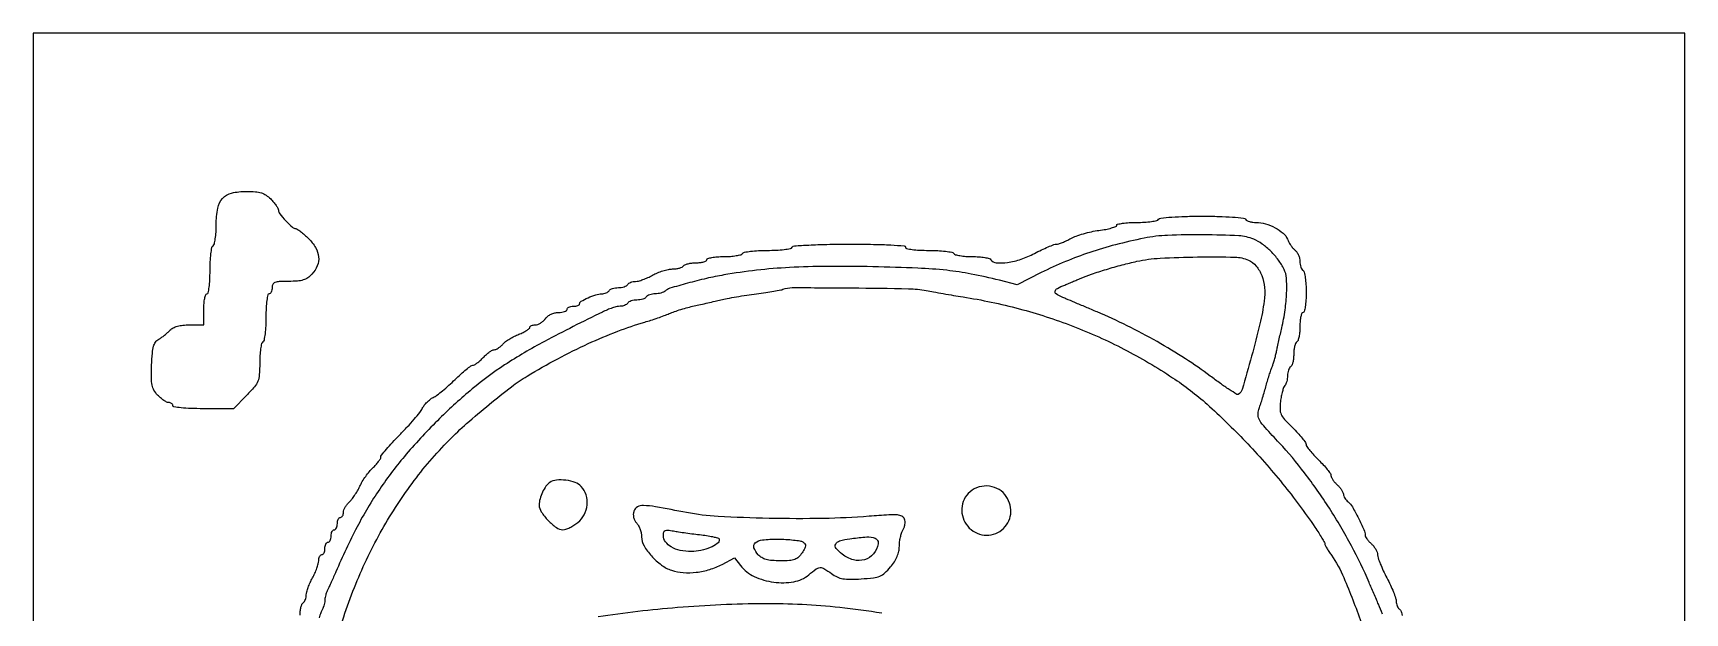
# Model space of a CAD drawing. Extents: x 0 to 532, y 0 to 543.
# Drawn here: x 0 to 532, y 356 to 543 of the extents above; entities that cross this region are included whole.
import ezdxf

# ---------------------------------------------------------------- set-up
doc = ezdxf.new("R2010")
doc.units = 0

msp = doc.modelspace()

# ---------------------------------------------------------------- linework, layer by layer
msp.add_lwpolyline([(0, 271.5), (0, 0), (266, 0), (532, 0), (532, 271.5), (532, 543), (266, 543), (0, 543)], close=True)
for points in [[(76.545455, 489.545455, -0.020418), (77.485144, 488.525716, -0.024553), (78.278977, 487.491477, -0.02436), (78.851518, 486.571805, -0.127719), (79, 486, 0.171785), (79.428117, 484.790688, 0.018872), (81.394948, 482.540188, 0.018275), (83.525185, 480.440091, 0.187587), (84.656938, 480, -0.157435), (85.099265, 479.857184, -0.01101), (86.153777, 479.061126, -0.014749), (87.384731, 478.028196, -0.010533), (88.702393, 476.803833, -0.067333), (90.990259, 473.895512, -0.109088), (91.960326, 470.9162, -0.120191), (91.545849, 468.012371, -0.093566), (89.825686, 465.314451, -0.054835), (88.470528, 464.156592, -0.07468), (87.024062, 463.460713, -0.05629), (85.141577, 463.104799, -0.018602), (82.325686, 463, 0.01035), (79.300957, 462.937381, 0.079629), (77.915711, 462.656115, 0.189981), (77.24653, 462.05153, 0.115656), (77, 461, -0.048028), (76.926307, 460.234582, -0.068025), (76.70625, 459.5875, -0.088204), (76.381882, 459.151477, -0.191087), (76, 459, 0.354422), (75.590659, 458.668156, 0.018695), (75.283598, 456.889754, 0.021763), (75.068713, 454.510506, 0.011639), (75, 451.559017, -0.012539), (74.927367, 448.663205, -0.018327), (74.70625, 446.122275, -0.014001), (74.394315, 444.07843, -0.21256), (74, 443.5, 0.201945), (73.60777, 442.949065, 0.018386), (73.29375, 441.256031, 0.021513), (73.072788, 439.130932, 0.015147), (73, 436.728835, -0.016036), (72.877784, 432.919098, -0.079918), (72.404807, 430.839521, -0.081413), (71.307083, 429.031269, -0.016992), (68.791792, 426.287852), (64.583584, 422), (54.791792, 422, -0.008264), (50.802254, 422.065941, -0.017182), (47.697948, 422.275532, -0.012841), (45.364854, 422.574513, -0.370041), (45, 423, 0.131618), (44.897846, 423.381349, 0.100605), (44.61058, 423.70625, 0.088108), (44.180861, 423.924805, 0.073819), (43.674314, 424, -0.116107), (43.017227, 424.15467, -0.031404), (42.085668, 424.694427, -0.030021), (41.075368, 425.459206, -0.027164), (40.12776, 426.364006, -0.057337), (38.95323, 427.942705, -0.082227), (38.338463, 429.570992, -0.049771), (38.114811, 431.858432, -0.009678), (38.203446, 436.009239, -0.009515), (38.438438, 439.938388, -0.046777), (38.818825, 442.124811, -0.088423), (39.458278, 443.47563, -0.111613), (40.485914, 444.395232, 0.02549), (41.364511, 444.944402, 0.01463), (42.367683, 445.689537, 0.01459), (43.334536, 446.49945, 0.023501), (44.103209, 447.25, -0.083385), (45.109586, 448.021549, -0.053869), (46.476301, 448.567527, -0.043551), (48.218665, 448.894275, -0.024588), (50.367295, 449), (55, 449), (55, 454, -0.01883), (55.072205, 455.916554, -0.03053), (55.29375, 457.53125, -0.031449), (55.610183, 458.719449, -0.322437), (56, 459, 0.354422), (56.409341, 459.331844, 0.018695), (56.716402, 461.110246, 0.021763), (56.931287, 463.489494, 0.011639), (57, 466.440983, -0.012539), (57.072633, 469.336795, -0.018327), (57.29375, 471.877725, -0.014001), (57.605685, 473.92157, -0.21256), (58, 474.5, 0.201683), (58.392183, 475.050282, 0.018495), (58.70625, 476.736155, 0.021591), (58.927208, 478.852665, 0.015213), (59, 481.244566, -0.044155), (59.471602, 486.574501, -0.140503), (61.029786, 489.753935, -0.153841), (63.934762, 491.458537, -0.056399), (68.719769, 492, -0.018908), (71.598215, 491.891111, -0.05714), (73.522342, 491.521506, -0.073036), (75.040903, 490.78843, -0.047495)], [(391.404755, 469.861443, -0.112137), (393.918864, 467.946761, -0.082497), (395.700964, 464.918864, -0.071289), (396.587551, 461.045326, -0.053721), (396.47968, 456.673341, -0.025615), (395.120463, 449.338284, -0.008927), (392.43814, 438.933314, -0.003348), (389.393785, 428.21929, -0.187714), (388.152157, 426.601699, -0.284232), (387.673282, 426.605927, -0.004301), (385.229964, 428.176462, -0.010091), (382.379469, 430.126889, -0.006319), (379.12006, 432.517828, 0.018492), (371.143256, 438.07573, 0.013979), (362.006101, 443.597742, 0.013683), (352.321412, 448.742158, 0.015151), (342.689446, 453.166841, 0.000012), (339.006084, 454.725443, 0.000014), (335.538462, 456.192548, 0.000012), (332.6159, 457.428869, 0.000092), (331.25, 458.006348, -0.047165), (329.492329, 458.95307, -0.31968), (329.160624, 459.82467, -0.21007), (329.875992, 460.728926, -0.024876), (332.25, 461.839722, 0.001094), (333.640822, 462.411565, 0.000883), (335.132812, 463.031912, 0.000892), (336.508398, 463.609593, 0.002293), (337.5, 464.033468, -0.020448), (340.913276, 465.348145, -0.008278), (345.663102, 466.87073, -0.008221), (350.792329, 468.330179, -0.010951), (355.5, 469.47657, -0.040871), (362.953636, 470.49101, -0.010714), (375.017846, 470.878958, -0.007429), (387.144326, 470.828761, -0.102489)], [(166.399704, 398.234687, 0.09475), (165.198545, 397.05196, 0.041397), (164.080066, 395.105033, 0.041045), (163.267364, 392.923797, 0.06876), (163, 390.988818, 0.148171), (163.668561, 388.782296, 0.044317), (165.894941, 386.012039, 0.04411), (168.558625, 383.689521, 0.159236), (170.673077, 383.004967, 0.086682), (171.574837, 383.165012, 0.027803), (172.829904, 383.701835, 0.026792), (174.186404, 384.466564, 0.026983), (175.45, 385.370307, 0.102971), (177.50339, 387.854403, 0.098128), (178.440149, 390.994555, 0.099414), (178.103794, 394.220316, 0.108799), (176.545012, 396.950262, 0.123676), (174.62689, 398.232134, 0.054327), (171.635179, 398.946775, 0.054345), (168.563532, 399.00007, 0.125019)], [(301.174314, 394.685549, 0.20044), (299.086793, 389.115115, 0.190898), (301.526594, 383.567631, 0.193199), (307.073818, 381.238618, 0.203024), (312.545455, 383.454545, 0.088396), (314.260612, 385.91346, 0.099763), (314.927075, 388.711131, 0.096953), (314.463947, 391.612147, 0.07889), (312.92742, 394.365141, 0.117518), (310.437358, 396.339184, 0.102632), (307.195712, 397.104363, 0.101136), (303.877217, 396.519912, 0.11062)], [(193.507633, 389.024048, 0.064313), (193.320125, 387.987037, 0.069212), (193.410233, 386.963028, 0.068131), (193.779053, 385.989167, 0.059441), (194.409867, 385.099596, -0.060873), (195.019182, 384.235124, -0.036294), (195.532898, 383.084199, -0.035849), (195.883547, 381.844222, -0.051025), (196, 380.706056, 0.131498), (196.761276, 377.861479, 0.052286), (199.153035, 374.563608, 0.050997), (202.358488, 371.654641, 0.079232), (205.668564, 369.944369, 0.063365), (209.379446, 369.222171, 0.045395), (213.609691, 369.328267, 0.04379), (217.927561, 370.218504, 0.047445), (221.903943, 371.832915), (225.914958, 373.923572), (227.859254, 371.451801, 0.118453), (232.254725, 367.98039, 0.074899), (238.557848, 366.146417, 0.076122), (245.005651, 366.26458, 0.133085), (249.817631, 368.5, -0.016515), (252.200258, 370.374026, -0.146207), (253.445843, 370.818977, -0.151031), (254.712631, 370.499479, -0.017982), (257.158024, 368.887477, 0.045399), (259.001267, 367.812335, 0.065621), (260.797388, 367.244402, 0.046899), (263.090377, 367.057183, 0.012833), (266.719941, 367.194902, 0.012892), (270.638279, 367.546028, 0.067573), (272.729885, 368.080318, 0.090105), (274.31464, 369.084424, 0.032683), (276.157546, 371.019651, 0.032368), (277.385454, 372.700537, 0.041347), (278.276916, 374.398133, 0.045097), (278.818019, 376.082887, 0.055215), (279, 377.725795, -0.030335), (279.085013, 379.125734, -0.02491), (279.34011, 380.601971, -0.025606), (279.712928, 381.938016, -0.058798), (280.157821, 382.881103, 0.059218), (280.551847, 383.718178, 0.046145), (280.78071, 384.698163, 0.047409), (280.821825, 385.66606, 0.07869), (280.65242, 386.463396, 0.185603), (279.839322, 387.365707, 0.098599), (278.370074, 387.778295, 0.035131), (275.603803, 387.797573, 0.003824), (269.244599, 387.345862, -0.015434), (254.519728, 386.642987, -0.009282), (237.026158, 386.673263, -0.008708), (220.603417, 387.292865, -0.03377), (210.5, 388.538208, 0.003035), (200.454064, 390.408694, 0.037375), (196.581216, 390.810186, 0.129513), (194.61681, 390.352289, 0.196696)], [(215.25, 381.36978, -0.012962), (217.454147, 381.063508, -0.020841), (219.310937, 380.676148, -0.016059), (220.74797, 380.263763, -0.325634), (221, 379.917815, -0.236564), (220.319687, 378.560379, -0.057827), (218.091114, 377.266275, -0.051486), (215.113168, 376.319927, -0.051248), (212, 376, -0.051106), (208.4307, 376.365779, -0.079464), (205.544277, 377.461603, -0.103637), (203.671718, 379.130559, -0.160427), (203, 381.170203, -0.063457), (203.136986, 382.245214, -0.228126), (203.571516, 382.758949, -0.133672), (204.431254, 382.892746, -0.018156), (206.25, 382.622168, 0.008416), (207.889478, 382.345523, 0.003017), (210.234375, 382.004786, 0.002992), (212.810313, 381.662032, 0.003538)], [(247.920929, 379.07003, -0.080284), (248.585655, 378.481703, -0.193427), (248.778798, 377.86592, -0.108362), (248.527561, 377.036375, -0.017521), (247.647876, 375.585343, -0.053927), (246.515031, 374.206562, -0.105944), (245.320981, 373.451022, -0.072695), (243.629302, 373.094128, -0.015698), (240.631935, 373, -0.018509), (237.960833, 373.098911, -0.048976), (236.078891, 373.425641, -0.067359), (234.675532, 374.026077, -0.074244), (233.533706, 374.962755, -0.096049), (232.164762, 377.225654, -0.320698), (232.599145, 378.806687, -0.147153), (234.908169, 379.755246, -0.024964), (239.718615, 379.984687, -0.012144), (242.419264, 379.912983, -0.015057), (244.925366, 379.70969, -0.013405), (246.998077, 379.422118, -0.100236)], [(272.159746, 378.5, -0.131017), (270.66864, 375.240658, -0.150153), (267.81871, 373.360799, -0.136857), (264.187594, 373.313588, -0.102227), (260.588004, 375.109436, -0.053638), (258.64733, 377.005192, -0.295981), (258.488421, 378.38817, -0.213633), (259.760742, 379.435545, -0.032123), (263.077654, 380.120241, -0.01266), (267.881214, 380.670346, -0.066409), (270.53118, 380.553887, -0.176821), (271.806598, 379.812469, -0.219088)]]:
    msp.add_lwpolyline(points, format="xyb", close=True)
for points in [[(86, 355.5, -0.02738), (86.073436, 356.840047, -0.033884), (86.29375, 358.070061, -0.036095), (86.61344, 359.044084, -0.158284), (87, 359.5, 0.11012), (87.383504, 359.874059, 0.05052), (87.70625, 360.497715, 0.046631), (87.92591, 361.251926, 0.047589), (88, 362.028601, -0.067431), (88.131636, 363.000242, -0.020286), (88.5875, 364.423933, -0.019929), (89.234469, 365.996507, -0.020403), (90, 367.5, 0.020986), (90.765531, 369.007834, 0.020208), (91.4125, 370.593403, 0.020615), (91.867537, 372.034859, 0.066235), (92, 373.030416, -0.048799), (92.073739, 373.784157, -0.068799), (92.29375, 374.421435, -0.088982), (92.618168, 374.850583, -0.188692), (93, 375, 0.191087), (93.381882, 375.151477, 0.088204), (93.70625, 375.5875, 0.068025), (93.926307, 376.234582, 0.048028), (94, 377, -0.048028), (94.073693, 377.765418, -0.068025), (94.29375, 378.4125, -0.088204), (94.618118, 378.848523, -0.191087), (95, 379, 0.191087), (95.381882, 379.151477, 0.088204), (95.70625, 379.5875, 0.068025), (95.926307, 380.234582, 0.048028), (96, 381, -0.048028), (96.073693, 381.765418, -0.068025), (96.29375, 382.4125, -0.088204), (96.618118, 382.848523, -0.191087), (97, 383, 0.191087), (97.381882, 383.151477, 0.088204), (97.70625, 383.5875, 0.068025), (97.926307, 384.234582, 0.048028), (98, 385, -0.048028), (98.073693, 385.765418, -0.068025), (98.29375, 386.4125, -0.088204), (98.618118, 386.848523, -0.191087), (99, 387, 0.160289), (99.381426, 387.125502, 0.096675), (99.70625, 387.479607, 0.078271), (99.925629, 388.008301, 0.059344), (100, 388.632705, -0.085935), (100.128434, 389.374461, -0.040803), (100.529036, 390.260883, -0.038856), (101.11183, 391.14329, -0.044458), (101.800973, 391.882705, 0.044479), (102.606276, 392.746822, 0.017855), (103.553024, 394.057451, 0.017501), (104.478563, 395.550665, 0.02116), (105.236376, 397.015, -0.027525), (106.0485, 398.536537, -0.01782), (107.144042, 400.205204, -0.017922), (108.334724, 401.763583, -0.032094), (109.435402, 402.939314, 0.02001), (110.417283, 403.93864, 0.02462), (111.246649, 404.948971, 0.024224), (111.847153, 405.846463, 0.136142), (112, 406.397409, -0.170091), (112.225892, 407.042232, -0.007163), (113.790021, 408.944185, -0.011645), (115.758836, 411.162616, -0.007948), (118.09369, 413.59453, 0.008654), (120.512884, 416.121429, 0.009799), (122.742814, 418.62971, 0.00911), (124.553132, 420.828052, 0.052095), (125.363398, 422.101728, -0.049162), (125.984217, 423.090334, -0.031325), (126.882095, 424.110743, -0.031347), (127.899052, 425.009694, -0.049721), (128.882004, 425.628492, 0.045364), (130.082252, 426.369593, 0.011126), (131.908872, 427.805105, 0.011304), (133.936076, 429.550828, 0.011072), (135.896645, 431.398199, -0.01036), (137.762203, 433.161064, -0.014585), (139.502175, 434.648221, -0.010735), (140.993193, 435.797257, -0.160125), (141.610035, 436, 0.135023), (142.155213, 436.149957, 0.024652), (143.035389, 436.734375, 0.024929), (144.024452, 437.54287, 0.020372), (145, 438.5, -0.022829), (145.985061, 439.457015, -0.026922), (147.002611, 440.265625, -0.027374), (147.919572, 440.844242, -0.127733), (148.519326, 441, 0.107799), (149.080991, 441.122517, 0.035607), (149.825942, 441.530184, 0.033542), (150.612004, 442.114177, 0.032314), (151.32342, 442.804882, -0.049717), (152.195479, 443.594587, -0.020718), (153.511473, 444.485473, -0.020253), (155.010365, 445.330139, -0.024694), (156.478408, 445.991528, 0.018719), (157.827496, 446.58004, 0.027162), (158.965532, 447.206322, 0.025798), (159.807666, 447.79363, 0.231569), (160, 448.186646, -0.205233), (160.133221, 448.497536, -0.083276), (160.522652, 448.761077, -0.063541), (161.098127, 448.940267, -0.043766), (161.779241, 449, 0.091287), (162.565449, 449.144747, 0.047927), (163.459276, 449.5875, 0.045499), (164.316802, 450.234851, 0.052224), (165, 451, -0.071939), (165.772663, 451.799784, -0.054179), (166.815796, 452.440426, -0.052617), (168.007617, 452.858496, -0.058124), (169.220759, 453, 0.034201), (170.28529, 453.072901, 0.052207), (171.183598, 453.29375, 0.067924), (171.801694, 453.616345, 0.243162), (172, 454, -0.191087), (172.151477, 454.381882, -0.088204), (172.5875, 454.70625, -0.068025), (173.234582, 454.926307, -0.048028), (174, 455, 0.035668), (174.766546, 455.054752, 0.053772), (175.414792, 455.220312, 0.069969), (175.860952, 455.462433, 0.235061), (176.007802, 455.75, -0.265512), (176.498936, 456.589288, -0.023691), (178.757557, 457.750613, -0.030124), (181.24035, 458.70595, -0.076924), (183.140348, 459, 0.051928), (183.852387, 459.074149, 0.048368), (184.551913, 459.29375, 0.051823), (185.13706, 459.616767, 0.102676), (185.5, 460, -0.128561), (185.903211, 460.384387, -0.04604), (186.636189, 460.70625, -0.041947), (187.542916, 460.926129, -0.038534), (188.5, 461, 0.038534), (189.457084, 461.073871, 0.041947), (190.363811, 461.29375, 0.04604), (191.096789, 461.615613, 0.128561), (191.5, 462, -0.11012), (191.874059, 462.383504, -0.05052), (192.497715, 462.70625, -0.046631), (193.251926, 462.92591, -0.047589), (194.028601, 463, 0.067431), (195.000242, 463.131636, 0.020286), (196.423933, 463.5875, 0.019929), (197.996507, 464.234469, 0.020403), (199.5, 465, -0.029814), (201.076616, 465.765768, -0.023203), (202.869817, 466.4125, -0.023721), (204.603115, 466.859345, -0.051263), (205.971399, 467, 0.031717), (207.130883, 467.073625, 0.03735), (208.208535, 467.29375, 0.040643), (209.067424, 467.614489, 0.145663), (209.5, 468, -0.159713), (209.95866, 468.386693, -0.035556), (210.947275, 468.70625, -0.033489), (212.196361, 468.926586, -0.026918), (213.559017, 469, 0.027497), (214.877484, 469.072564, 0.043243), (215.989211, 469.29375, 0.053437), (216.770364, 469.614478, 0.275259), (217, 470, -0.331172), (217.290799, 470.390894, -0.027462), (218.598289, 470.70625, -0.028158), (220.35528, 470.927848, -0.017292), (222.440983, 471, 0.017115), (224.570094, 471.072902, 0.023783), (226.465225, 471.29375, 0.021638), (227.967949, 471.60908, 0.194165), (228.5, 472, -0.212149), (229.077326, 472.394227, -0.014168), (231.104939, 472.70625, -0.018453), (233.626814, 472.927361, -0.012639), (236.5, 473, 0.012639), (239.373186, 473.072639, 0.018453), (241.895061, 473.29375, 0.014168), (243.922674, 473.605773, 0.212149), (244.5, 474, -0.240958), (245.223613, 474.438016, -0.004397), (249.839345, 474.727453, -0.009059), (255.640731, 474.934729, -0.004399), (263.059017, 475, -0.004075), (270.65353, 474.938103, -0.009845), (276.264754, 474.736065, -0.004844), (280.579202, 474.453629, -0.392396), (281, 474, 0.354422), (281.331844, 473.590659, 0.018695), (283.110246, 473.283598, 0.021763), (285.489494, 473.068713, 0.011639), (288.440983, 473, -0.012539), (291.336795, 472.927367, -0.018327), (293.877725, 472.70625, -0.014001), (295.92157, 472.394315, -0.21256), (296.5, 472, 0.193442), (297.030344, 471.609194, 0.02194), (298.517439, 471.29375, 0.023992), (300.393511, 471.072912, 0.017301), (302.5, 471, -0.017301), (304.606489, 470.927088, -0.023992), (306.482561, 470.70625, -0.02194), (307.969656, 470.390806, -0.193442), (308.5, 470, 0.243469), (310.214115, 468.973494, 0.051002), (313.823027, 469.117863, 0.045675), (318.187229, 470.154375, 0.039968), (322.5, 472, -0.009106), (324.783997, 473.148848, -0.011648), (326.929669, 474.11875, -0.009639), (328.74759, 474.848997, -0.090921), (329.571129, 475, 0.077562), (330.305314, 475.114579, 0.017131), (331.508355, 475.545406, 0.017418), (332.878937, 476.14596, 0.015988), (334.244867, 476.8567, -0.041243), (335.912515, 477.620141, -0.017355), (338.261152, 478.378101, -0.017032), (340.841219, 479.018798, -0.021264), (343.275283, 479.428656, 0.014983), (345.469536, 479.769857, 0.023832), (347.318364, 480.206419, 0.020395), (348.724035, 480.672744, 0.311993), (349, 481.071956, -0.352361), (349.294235, 481.437636, -0.018149), (350.892039, 481.727387, -0.022244), (352.971658, 481.933143, -0.013535), (355.440983, 482, 0.014475), (357.953428, 482.072748, 0.020711), (360.171475, 482.29375, 0.017258), (361.942244, 482.607273, 0.204655), (362.5, 483, -0.234032), (363.176747, 483.42187, -0.006584), (366.694844, 483.719772, -0.011543), (371.093106, 483.932035, -0.006285), (376.5, 484, -0.006285), (381.906894, 483.932035, -0.011543), (386.305156, 483.719772, -0.006584), (389.823253, 483.42187, -0.234032), (390.5, 483, 0.141978), (390.926041, 482.614759, 0.041888), (391.755269, 482.29375, 0.038353), (392.793085, 482.07368, 0.033084), (393.905379, 482, -0.072089), (396.886171, 481.567987, -0.051224), (400.013766, 480.281578, -0.053102), (402.618695, 478.50449, -0.126338), (403.960733, 476.60328, 0.036272), (404.395737, 475.669196, 0.024322), (405.018794, 474.668705, 0.024533), (405.721007, 473.753891, 0.043614), (406.395824, 473.086458, -0.071543), (407.010156, 472.407173, -0.044601), (407.528773, 471.465123, -0.04389), (407.881853, 470.421992, -0.059734), (408, 469.436572, 0.039551), (408.073901, 468.503768, 0.04255), (408.29375, 467.617557, 0.046682), (408.61574, 466.899452, 0.126268), (409, 466.5, -0.204655), (409.392727, 465.942244, -0.017258), (409.70625, 464.171475, -0.020711), (409.927252, 461.953428, -0.014475), (410, 459.440983, -0.014034), (409.929521, 456.930417, -0.024479), (409.711186, 454.860246, -0.022248), (409.399909, 453.312875, -0.344703), (409, 453, 0.308946), (408.611648, 452.73472, 0.037703), (408.29375, 451.695461, 0.03416), (408.072294, 450.261135, 0.021227), (408, 448.559017, -0.02093), (407.926887, 446.813184, -0.027868), (407.70625, 445.241025, -0.027581), (407.388891, 443.999702, -0.179846), (407, 443.5, 0.158284), (406.61344, 443.044084, 0.036095), (406.29375, 442.070061, 0.033884), (406.073436, 440.840047, 0.02738), (406, 439.5, -0.02738), (405.926564, 438.159953, -0.033884), (405.70625, 436.929939, -0.036095), (405.38656, 435.955916, -0.158284), (405, 435.5, 0.123387), (404.615893, 435.105214, 0.047457), (404.29375, 434.405225, 0.0433), (404.073939, 433.544102, 0.040867), (404, 432.640983, -0.034678), (403.935584, 431.713328, -0.032157), (403.743363, 430.779226, -0.033729), (403.462214, 429.970754, -0.085572), (403.126343, 429.45, 0.10118), (402.756223, 428.835181, 0.018459), (402.357284, 427.56043, 0.019187), (401.997363, 426.009384, 0.016383), (401.735108, 424.351463, 0.033425), (401.590227, 421.825563, 0.105372), (401.957645, 420.178631, 0.078227), (403.029397, 418.562612, 0.013259), (405.608766, 415.893255, -0.011732), (407.290827, 414.163113, -0.016246), (408.710075, 412.529702, -0.012772), (409.793823, 411.125569, -0.159272), (410, 410.49474, 0.155491), (410.197738, 409.874265, 0.014558), (411.175, 408.578387, 0.017585), (412.467929, 407.075436, 0.012929), (414, 405.5, -0.013552), (415.532003, 403.9207, -0.018254), (416.825, 402.40598, -0.015476), (417.797411, 401.097582, -0.15323), (418, 400.45204, 0.116386), (418.132194, 399.89182, 0.033013), (418.5875, 399.113776, 0.031344), (419.234548, 398.276839, 0.028616), (420, 397.5, -0.030542), (420.765408, 396.717205, -0.032529), (421.4125, 395.862576, -0.034438), (421.865827, 395.060035, -0.111796), (422, 394.467457, 0.096827), (422.109526, 393.907184, 0.04183), (422.455166, 393.226264, 0.039331), (422.956622, 392.54131, 0.0419), (423.549502, 391.958917, -0.088503), (424.890341, 390.371939, -0.013925), (426.848243, 386.76347, -0.013056), (428.610374, 383.051104, -0.104646), (429, 381.209852, 0.132169), (429.123987, 380.748998, 0.027552), (429.5875, 380.042634, 0.027132), (430.234368, 379.258964, 0.022734), (431, 378.5, -0.042591), (431.765299, 377.678675, -0.0381), (432.4125, 376.709562, -0.040136), (432.858077, 375.744162, -0.088275), (433, 374.946558, 0.083383), (433.167695, 373.947982, 0.012554), (433.88125, 372.039952, 0.013795), (434.85138, 369.811335, 0.011525), (436, 367.5, -0.012137), (437.148573, 365.18165, -0.014288), (438.11875, 362.931857, -0.013226), (438.828869, 360.999146, -0.081595), (439, 359.957471, 0.049327), (439.074117, 359.20801, 0.047364), (439.29375, 358.476821, 0.051098), (439.616614, 357.86942, 0.107043), (440, 357.5, -0.130646), (440.384508, 357.093337, -0.045439), (440.70625, 356.346475, -0.041396), (440.926158, 355.42066, -0.037634)], [(434.571044, 355.831456, 0.021126), (433.319328, 359, -0.001543), (432.616563, 360.593391, -0.000911), (431.786808, 362.5, -0.000912), (430.965234, 364.406781, -0.001564), (430.288095, 366, 0.023929), (424.629157, 377.817233, 0.0193), (417.47487, 389.942795, 0.019478), (409.503981, 401.333, 0.026337), (401.387776, 410.925888, -0.004905), (396.79697, 415.902889, -0.046756), (395.067161, 418.217487, -0.118354), (394.515325, 419.92407, -0.107263), (394.768034, 421.762868, 0.009232), (395.236954, 423.12379, 0.003615), (395.835594, 425.017843, 0.003577), (396.453867, 427.076597, 0.004446), (396.998007, 429, -0.004812), (397.528381, 430.869529, -0.004537), (398.104806, 432.765625, -0.004514), (398.645855, 434.436089, -0.015714), (399.038658, 435.5, 0.018186), (399.394015, 436.477333, 0.008001), (399.795997, 437.79375, 0.007906), (400.178328, 439.205057, 0.010513), (400.478415, 440.5, -0.002116), (400.79186, 441.96395, -0.000877), (401.227472, 443.940625, -0.000867), (401.701729, 446.057498, -0.001119), (402.14503, 448, 0.021412), (403.222913, 453.798574, 0.025347), (403.725542, 459.350307, 0.026623), (403.661566, 464.044613, 0.09886), (402.893454, 466.886883, 0.044385), (401.052014, 469.892152, 0.037663), (398.613898, 472.70739, 0.038681), (395.872823, 475.037095, 0.057324), (393.127876, 476.581906, 0.087675), (388.299289, 477.677802, 0.009674), (376.922366, 478.007007, 0.012339), (365.404025, 477.833096, 0.040087), (357.82629, 476.920098, 0.013441), (348.616671, 474.79364, 0.017328), (340.293071, 472.323796, 0.018061), (332.452156, 469.379416, 0.017106), (324.698201, 465.827538), (316.896402, 461.925591), (311.198201, 463.361551, 0.013605), (302.140249, 465.383802, 0.021493), (294.270661, 466.568895, 0.016397), (284.952969, 467.256841, 0.004715), (270.5, 467.711947, 0.006687), (255.649858, 467.840794, 0.012515), (243.640912, 467.483713, 0.014579), (233.017939, 466.590228, 0.014723), (222.5, 465.081077, 0.013612), (216.857331, 463.942092, 0.010335), (210.737203, 462.398477, 0.006062), (205.12624, 460.785872, 0.114673), (203.55, 459.88268, -0.08587), (203.029106, 459.543367, -0.034057), (202.220774, 459.259287, -0.032455), (201.286672, 459.065086, -0.035038), (200.359017, 459, 0.040867), (199.455898, 458.926061, 0.0433), (198.594775, 458.70625, 0.047457), (197.894786, 458.384107, 0.123387), (197.5, 458, -0.128561), (197.096789, 457.615613, -0.04604), (196.363811, 457.29375, -0.041947), (195.457084, 457.073871, -0.038534), (194.5, 457, 0.038534), (193.542916, 456.926129, 0.041947), (192.636189, 456.70625, 0.04604), (191.903211, 456.384387, 0.128561), (191.5, 456, -0.107351), (191.130118, 455.616603, -0.051043), (190.521109, 455.29375, -0.047291), (189.78764, 455.074115, -0.049149), (189.035484, 455, 0.062462), (188.074158, 454.879436, 0.017022), (186.602084, 454.450447, 0.01694), (184.951849, 453.845291, 0.016884), (183.344501, 453.129182, 0.008655), (164.726793, 443.667389, 0.022975), (151.880144, 436.080654, 0.028473), (141.458217, 428.380449, 0.021521), (130.912907, 418.823102, 0.020656), (120.196303, 407.32336, 0.028482), (111.63323, 396.103678, 0.028281), (104.356671, 383.920701, 0.019947), (97.532875, 369.5, -0.003318), (96.814446, 367.841232, -0.00316), (96.062482, 366.164923, -0.003134), (95.379387, 364.692072, -0.011215), (94.915933, 363.763569, 0.03057), (94.56516, 362.98701, 0.022387), (94.269055, 362.088618, 0.022764), (94.064929, 361.209273, 0.045676), (94, 360.5, -0.045013), (93.936017, 359.790721, -0.022473), (93.73488, 358.911382, -0.022109), (93.443113, 358.012977, -0.030286), (93.097464, 357.236431, 0.030247), (92.671366, 356.279348, 0.00782), (92.103601, 354.688202, 0.007928)], [(97.142066, 345.25, -0.028878), (103.492757, 364.397142, -0.0319), (111.835288, 382.036307, -0.03297), (122.060333, 397.937223, -0.035813), (134.03244, 411.894596, -0.016741), (139.642743, 417.192205, -0.008925), (146.910332, 423.381154, -0.008602), (154.087443, 429.071461, -0.027693), (159.122807, 432.5, -0.013358), (168.974573, 438.084635, -0.014649), (178.816064, 442.956794, -0.015534), (188.283078, 446.951903, -0.021617), (197, 449.889405, 0.008065), (198.971813, 450.494907, 0.005604), (201.179787, 451.239559, 0.005654), (203.283628, 452.002261, 0.011608), (204.909913, 452.656188, -0.018152), (206.54269, 453.288035, -0.008858), (208.666502, 453.980579, -0.008774), (210.903517, 454.623723, -0.012556), (212.909913, 455.108966, 0.001854), (214.958334, 455.558198, 0.001199), (217.326662, 456.092764, 0.001205), (219.63888, 456.626357, 0.002278), (221.5, 457.069524, -0.01261), (223.543099, 457.511623, -0.004304), (226.528125, 458.052573, -0.004275), (229.835267, 458.593469, -0.00492), (233, 459.051492, 0.0031), (235.945754, 459.466883, 0.00425), (238.590625, 459.87958, 0.002778), (240.804111, 460.256907, 0.049447), (241.5, 460.451909, -0.09415), (244.525303, 461.015807, -0.001251), (263.674137, 460.90148, -0.002316), (281.969364, 460.661732, -0.043649), (287.67371, 460.060697, 0.00363), (290.014389, 459.622763, 0.001568), (293.138527, 459.071797, 0.001551), (296.466843, 458.506205, 0.002055), (299.5, 458.013251, -0.025561), (317.616468, 454.187564, -0.027175), (334.872958, 448.591991, -0.027355), (351.315812, 441.197837, -0.026661), (367, 431.995576, -0.036409), (378.107468, 423.433706, -0.020197), (390.399006, 411.518141, -0.019472), (402.435771, 397.838532, -0.022138), (412.838336, 383.819825, -0.006138), (414.04969, 381.978338, -0.008866), (415.071261, 380.318974, -0.005242), (415.886405, 378.907183, -0.128993), (416, 378.474195, 0.122257), (416.099795, 378.072161, 0.010191), (416.625183, 377.12623, 0.01311), (417.313119, 376.013172, 0.009741), (418.128281, 374.819846, -0.05652), (422.135861, 367.585047, -0.010123), (427.763158, 353.191645, -0.010623)], [(273.362337, 356.124758, 0.013063), (259.789414, 357.950924, 0.028577), (235.517692, 359.177168, 0.018827), (207.583356, 357.938634, 0.017312), (181.976638, 354.939875, 0.079624)]]:
    msp.add_lwpolyline(points, format="xyb")

doc.saveas('drawing.dxf')
